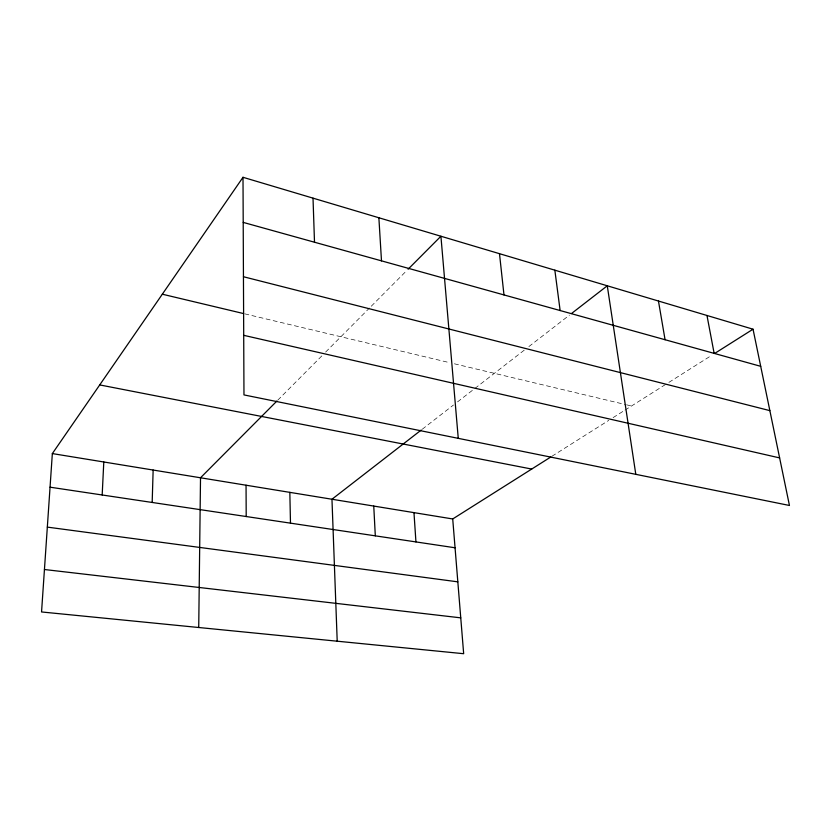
<?xml version="1.0" encoding="UTF-8"?>
<svg xmlns="http://www.w3.org/2000/svg" width="831" height="831" viewBox="0 0 831 831"><rect width="100%" height="100%" fill="white"/><g stroke="black" fill="none" stroke-linecap="round" stroke-linejoin="round"><path stroke-width="0.62" stroke-dasharray="4.16 3.12" d="M277.762 400.168L322.064 355.658M325.648 352.053L369.452 308.041M371.239 306.244L407.18 270.137M422.252 429.243L453.497 405.009M457.538 401.882L473.878 389.209M474.906 388.42L524.828 349.716M528.88 346.569L569.453 315.115M551.95 456.261L608.78 420.361M613.101 417.619L623.925 410.784M625.016 410.099L666.753 383.725M668.893 382.374L711.471 355.471M244.813 313.858L449.405 362.607M454.401 363.801L625.276 404.51M626.522 404.811L631.508 405.995"/><path stroke-width="1.25" d="M198.723 627.498L200.52 477.773L276.868 401.072M152.177 502.464L153.143 470.034M102.182 494.985L103.792 461.984M243.005 177.294L243.971 394.912L789.45 505.477L753.042 329.201L243.005 177.294L52.343 453.581L41.55 611.959L463.667 653.706L452.718 518.96L550.891 456.936M408.094 269.223L440.918 236.243L458.265 438.353M421.244 430.022L331.964 499.244L337.209 641.2M571.499 313.526L607.274 285.791L635.798 474.335M714.753 353.393L753.042 329.201M44.438 569.515L460.758 617.848M47.336 527.114L457.829 581.845M50.057 487.184L455.056 547.774M52.343 453.581L452.718 518.96M99.73 384.919L531.705 469.058M243.701 335.319L779.623 457.912M162.325 294.205L243.576 313.567M243.452 276.733L769.859 410.628M243.213 222.396L760.708 366.326M706.973 315.479L714.151 353.383M658.453 301.03L665.07 339.723M554.848 270.168L560.136 310.545M499.483 253.684L503.981 294.932M413.973 512.634L415.936 541.916M378.874 217.764L381.491 260.861M373.753 506.069L375.311 535.839M313.017 198.152L314.502 242.226M289.832 492.357L290.486 523.156M246.049 485.211L246.205 516.529"/></g></svg>
